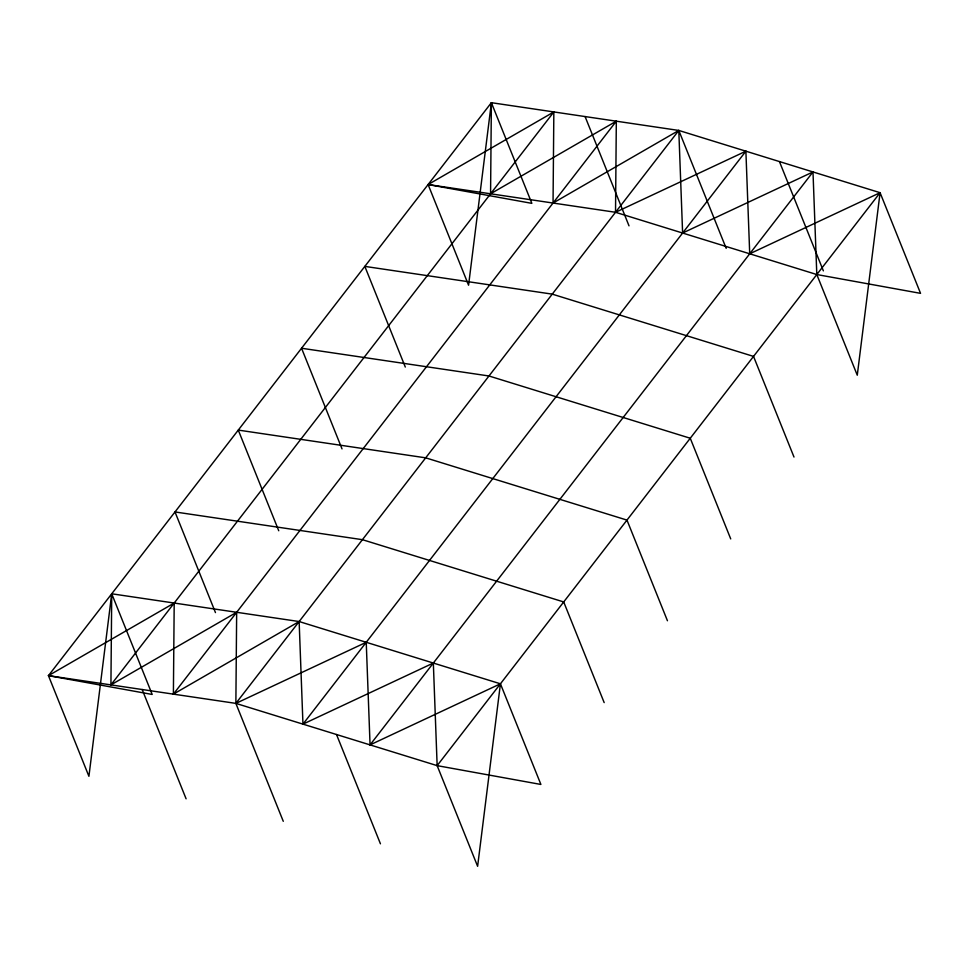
<?xml version="1.0" encoding="UTF-8"?>
<svg xmlns="http://www.w3.org/2000/svg" width="969" height="969" viewBox="0 0 969 969"><rect width="100%" height="100%" fill="white"/><g stroke="black" fill="none" stroke-linecap="round" stroke-linejoin="round"><path stroke-width="1.45" d="M283.275 821.312L235.867 703.385L236.666 612.287L110.926 684.889L111.726 593.791L299.142 621.541L500.428 683.799L540.896 784.454L437.152 765.643L235.867 703.385L48.45 675.647L491.38 102.69L678.797 130.44L880.082 192.698L920.55 293.353L816.806 274.542L615.521 212.284L428.104 184.546L468.572 285.201L491.38 102.69L531.848 203.357L428.104 184.546L553.844 111.944L553.045 203.042L678.797 130.44L726.193 248.355M491.38 102.69L490.568 193.788L616.32 121.186L615.521 212.284L745.888 151.188L749.715 253.793L880.082 192.698L857.274 375.209L816.806 274.542L812.991 171.937L682.612 233.044L678.797 130.44L235.867 703.385L366.234 642.29L370.061 744.895L500.428 683.799L477.62 866.31L437.152 765.643L433.337 663.038L302.958 724.146L299.142 621.541L173.39 694.143L174.202 603.045L48.45 675.647L88.918 776.302L111.726 593.791L152.194 694.458L48.45 675.647M110.926 684.889L553.844 111.944M173.39 694.143L616.32 121.186M302.958 724.146L745.888 151.188M370.061 744.895L812.991 171.937M437.152 765.643L880.082 192.698M779.439 161.569L823.371 270.86M793.999 457.053L753.531 356.398L552.245 294.14L364.828 266.39L405.296 367.057M585.082 116.559L629.014 225.85M730.723 538.909L690.255 438.242L488.97 375.984L301.553 348.246L342.021 448.901M667.447 620.754L626.979 520.099L425.694 457.84L238.277 430.091L278.745 530.758M604.172 702.61L563.704 601.943L362.418 539.685L175.001 511.947L215.469 612.602M336.509 734.514L380.442 843.805M142.164 689.516L186.096 798.807"/></g></svg>
